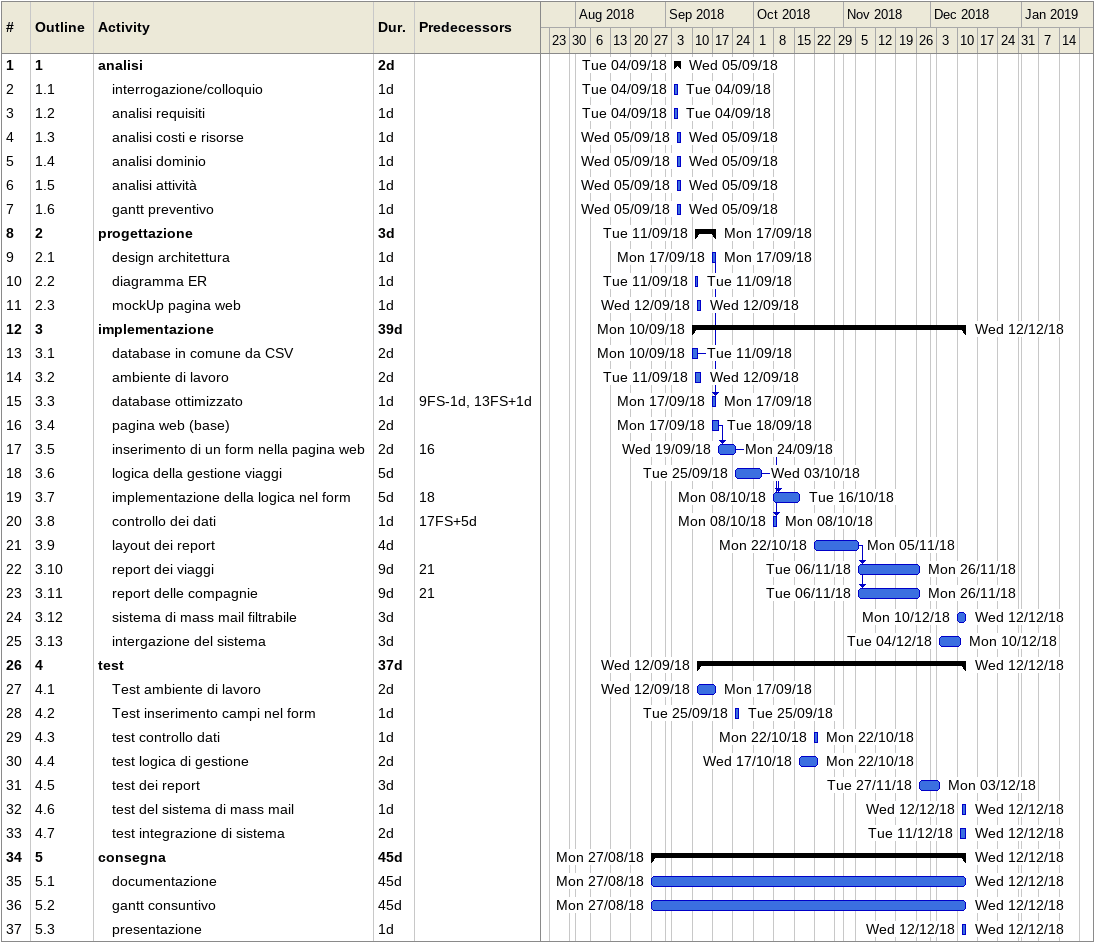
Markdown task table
| ID | WBS | Task | Duration | Start | Finish | Predecessors |
|---|---|---|---|---|---|---|
| 1 | 1 | **analisi** | 2d | 2018-09-04 | 2018-09-05 |  |
| 2 | 1.1 | interrogazione/colloquio | 1d | 2018-09-04 | 2018-09-04 |  |
| 3 | 1.2 | analisi requisiti | 1d | 2018-09-04 | 2018-09-04 |  |
| 4 | 1.3 | analisi costi e risorse | 1d | 2018-09-05 | 2018-09-05 |  |
| 5 | 1.4 | analisi dominio | 1d | 2018-09-05 | 2018-09-05 |  |
| 6 | 1.5 | analisi attività | 1d | 2018-09-05 | 2018-09-05 |  |
| 7 | 1.6 | gantt preventivo | 1d | 2018-09-05 | 2018-09-05 |  |
| 8 | 2 | **progettazione** | 3d | 2018-09-11 | 2018-09-17 |  |
| 9 | 2.1 | design architettura | 1d | 2018-09-17 | 2018-09-17 |  |
| 10 | 2.2 | diagramma ER | 1d | 2018-09-11 | 2018-09-11 |  |
| 11 | 2.3 | mockUp pagina web | 1d | 2018-09-12 | 2018-09-12 |  |
| 12 | 3 | **implementazione** | 39d | 2018-09-10 | 2018-12-12 |  |
| 13 | 3.1 | database in comune da CSV | 2d | 2018-09-10 | 2018-09-11 |  |
| 14 | 3.2 | ambiente di lavoro | 2d | 2018-09-11 | 2018-09-12 |  |
| 15 | 3.3 | database ottimizzato | 1d | 2018-09-17 | 2018-09-17 | 9FS-1d, 13FS+1d |
| 16 | 3.4 | pagina web (base) | 2d | 2018-09-17 | 2018-09-18 |  |
| 17 | 3.5 | inserimento di un form nella pagina web | 2d | 2018-09-19 | 2018-09-24 | 16 |
| 18 | 3.6 | logica della gestione viaggi | 5d | 2018-09-25 | 2018-10-03 |  |
| 19 | 3.7 | implementazione della logica nel form | 5d | 2018-10-08 | 2018-10-16 | 18 |
| 20 | 3.8 | controllo dei dati | 1d | 2018-10-08 | 2018-10-08 | 17FS+5d |
| 21 | 3.9 | layout dei report | 4d | 2018-10-22 | 2018-11-05 |  |
| 22 | 3.10 | report dei viaggi | 9d | 2018-11-06 | 2018-11-26 | 21 |
| 23 | 3.11 | report delle compagnie | 9d | 2018-11-06 | 2018-11-26 | 21 |
| 24 | 3.12 | sistema di mass mail filtrabile | 3d | 2018-12-10 | 2018-12-12 |  |
| 25 | 3.13 | intergazione del sistema | 3d | 2018-12-04 | 2018-12-10 |  |
| 26 | 4 | **test** | 37d | 2018-09-12 | 2018-12-12 |  |
| 27 | 4.1 | Test ambiente di lavoro | 2d | 2018-09-12 | 2018-09-17 |  |
| 28 | 4.2 | Test inserimento campi nel form | 1d | 2018-09-25 | 2018-09-25 |  |
| 29 | 4.3 | test controllo dati | 1d | 2018-10-22 | 2018-10-22 |  |
| 30 | 4.4 | test logica di gestione | 2d | 2018-10-17 | 2018-10-22 |  |
| 31 | 4.5 | test dei report | 3d | 2018-11-27 | 2018-12-03 |  |
| 32 | 4.6 | test del sistema di mass mail | 1d | 2018-12-12 | 2018-12-12 |  |
| 33 | 4.7 | test integrazione di sistema | 2d | 2018-12-11 | 2018-12-12 |  |
| 34 | 5 | **consegna** | 45d | 2018-08-27 | 2018-12-12 |  |
| 35 | 5.1 | documentazione | 45d | 2018-08-27 | 2018-12-12 |  |
| 36 | 5.2 | gantt consuntivo | 45d | 2018-08-27 | 2018-12-12 |  |
| 37 | 5.3 | presentazione | 1d | 2018-12-12 | 2018-12-12 |  |
